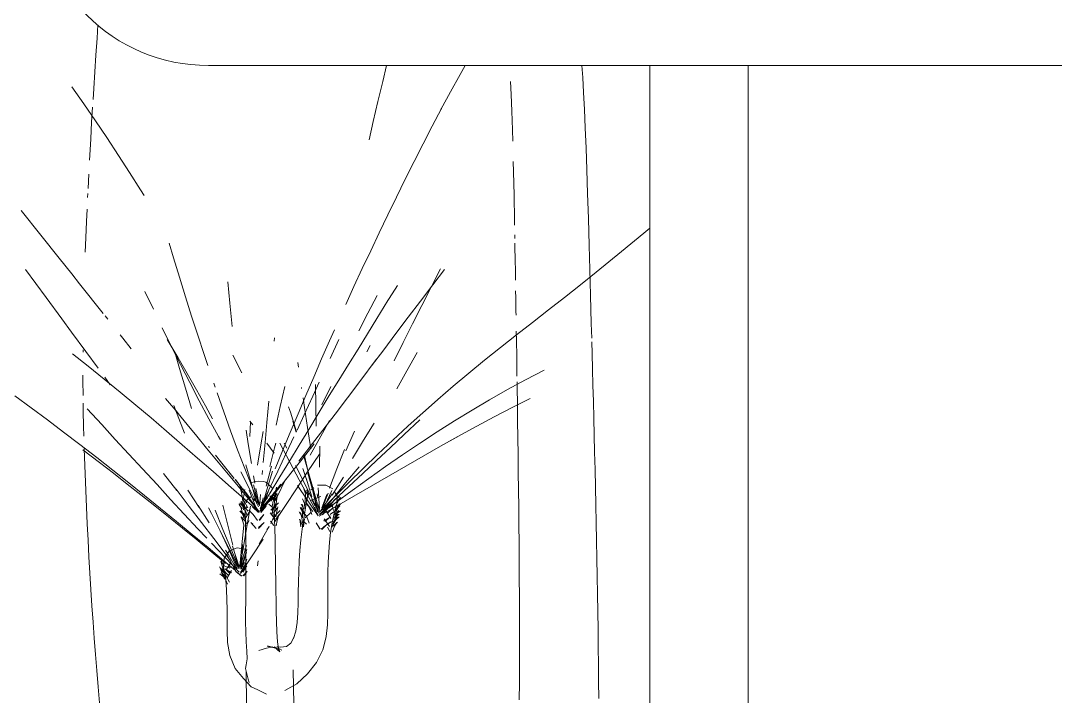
# Model space of a CAD drawing. Header units: inches. Extents: x 22 to 382261, y 22 to 371281.
# Drawn here: x 45388 to 45809.7, y 144378.9 to 144654.4 of the extents above; entities that cross this region are included whole.
import ezdxf

# ---------------------------------------------------------------- set-up
doc = ezdxf.new("R2010")
doc.units = ezdxf.units.IN
doc.header["$MEASUREMENT"] = 0
doc.layers.add('G-IMPT', color=8, linetype='Continuous', lineweight=9)
doc.layers.add('I-FURN', color=30, linetype='Continuous', lineweight=9)

# ---------------------------------------------------------------- blocks, each defined once
blk = doc.blocks.new('Bar_Stool_-_Stivi_6177_0001 - Bar_Stool_-_Stivi_6177_0001-V45-Section A-A')
at = {"layer": 'I-FURN'}
for p, q in [((19006.2, 5180), (19406.2, 5180)), ((19186.2, 5180), (19186.2, 4659.86)), ((19226.2, 4658.75), (19226.2, 5180))]:
    blk.add_line(p, q, dxfattribs=at)
blk.add_arc((19006.2, 5250), 70, 180, 270, dxfattribs=at)
blk = doc.blocks.new('PLANTA_91 - PLANTA_ICV_DWG-884031-Section A-A')
at = {"layer": 'G-IMPT'}
for p, q in [((18960.83, 5191.11), (18961.21, 5196.61)), ((18960.83, 5191.11), (18960.37, 5184.28)), ((18960.37, 5184.28), (18959.92, 5177.44)), ((19078.87, 5180), (19077.25, 5173.47)), ((19110.84, 5180), (19108.8, 5176.4)), ((19158.78, 5175.12), (19158.46, 5180)), ((18959.48, 5170.61), (18959.92, 5177.44)), ((19104.85, 5169.23), (19108.8, 5176.4)), ((19158.78, 5175.12), (19159.13, 5168.94)), ((18955.49, 5164.34), (18950.61, 5171.32)), ((18959.48, 5170.61), (18959.2, 5166.16)), ((19075.29, 5165.29), (19077.25, 5173.47)), ((19129.39, 5173.44), (19129.63, 5168.2)), ((19100.97, 5162.03), (19104.85, 5169.23)), ((19129.89, 5161.34), (19129.63, 5168.2)), ((19159.47, 5162.07), (19159.13, 5168.94)), ((18955.49, 5164.34), (18960.16, 5157.49)), ((18959.01, 5163.04), (18958.64, 5156.97)), ((19073.4, 5157.11), (19075.29, 5165.29)), ((19101.21, 5162.49), (19097.42, 5155.3)), ((19100.97, 5162.03), (19101.21, 5162.49)), ((19159.81, 5154.53), (19159.47, 5162.07)), ((18964.79, 5150.59), (18960.16, 5157.49)), ((19130.14, 5153.8), (19129.89, 5161.34)), ((18958.64, 5156.97), (18958.25, 5150.17)), ((19071.73, 5149.67), (19073.4, 5157.11)), ((19093.7, 5148.08), (19097.42, 5155.3)), ((19130.14, 5153.8), (19130.27, 5149.18)), ((19159.81, 5154.53), (19160.14, 5146.31)), ((18957.87, 5143.38), (18958.25, 5150.17)), ((18969.53, 5143.37), (18964.79, 5150.59)), ((19093.7, 5148.08), (19090.03, 5140.84)), ((19160.14, 5146.31), (19160.47, 5137.41)), ((18957.76, 5141.4), (18957.87, 5143.38)), ((18974.05, 5136.35), (18969.53, 5143.37)), ((19086.41, 5133.59), (19090.03, 5140.84)), ((19130.49, 5140.9), (19130.6, 5136.69)), ((18978.52, 5129.29), (18974.05, 5136.35)), ((19130.6, 5136.69), (19130.81, 5127.11)), ((19160.79, 5127.83), (19160.47, 5137.41)), ((18957.46, 5135.74), (18957.16, 5129.85)), ((19086.41, 5133.59), (19082.84, 5126.33)), ((18957.06, 5127.78), (18956.99, 5126.19)), ((18979.99, 5126.94), (18978.52, 5129.29)), ((19161.1, 5117.57), (19160.79, 5127.83)), ((19079.31, 5119.05), (19082.84, 5126.33)), ((19131, 5116.85), (19130.81, 5127.11)), ((18937.93, 5110.83), (18929.85, 5120.89)), ((18956.54, 5116.42), (18956.76, 5121.4)), ((18956.54, 5116.42), (18956.27, 5109.74)), ((19079.31, 5119.05), (19075.82, 5111.77)), ((19131, 5116.85), (19131.03, 5114.88)), ((19161.4, 5106.64), (19161.1, 5117.57)), ((19072.36, 5104.49), (19075.82, 5111.77)), ((19131.09, 5110.96), (19131.12, 5109.51)), ((19183.7, 5111.61), (19174.56, 5104.1)), ((19183.7, 5111.61), (19186.2, 5113.68)), ((18937.93, 5110.83), (18945.43, 5101.43)), ((18956.27, 5109.74), (18956.05, 5103.89)), ((18992, 5101.54), (18990.2, 5107.59)), ((19131.15, 5107.51), (19131.18, 5105.9)), ((19072.36, 5104.49), (19068.93, 5097.2)), ((19131.18, 5105.9), (19131.25, 5100.91)), ((19161.4, 5106.64), (19161.54, 5101.7)), ((19164.31, 5095.78), (19174.56, 5104.1)), ((18950.54, 5095.02), (18945.43, 5101.43)), ((18992, 5101.54), (18994.4, 5093.62)), ((19131.33, 5095.95), (19131.25, 5100.91)), ((19161.67, 5096.81), (19161.54, 5101.7)), ((18940.06, 5085.38), (18931.61, 5096.87)), ((18953.74, 5091.02), (18950.54, 5095.02)), ((19065.54, 5089.88), (19068.93, 5097.2)), ((19097.01, 5089.65), (19100.85, 5097.11)), ((19097.67, 5090.56), (19102.49, 5096.78)), ((19131.39, 5092.44), (19131.33, 5095.95)), ((19164.31, 5095.78), (19157.84, 5090.59)), ((19161.81, 5091.66), (19161.67, 5096.81)), ((18963.34, 5078.89), (18953.74, 5091.02)), ((18996.84, 5085.72), (18994.4, 5093.62)), ((19014.9, 5083.09), (19014.1, 5091.79)), ((19065.54, 5089.88), (19062.19, 5082.53)), ((19078.73, 5083.05), (19083.27, 5090.22)), ((19092.68, 5083.96), (19097.67, 5090.56)), ((19151.34, 5085.43), (19157.84, 5090.59)), ((19161.96, 5086.27), (19161.81, 5091.66)), ((18983.78, 5080.6), (18980.34, 5087.85)), ((18996.84, 5085.72), (18999.32, 5077.84)), ((19071.21, 5078.96), (19075.03, 5086.2)), ((19097.01, 5089.65), (19093.2, 5082.13)), ((19131.5, 5085.31), (19131.45, 5088.09)), ((19162.12, 5080.65), (19161.96, 5086.27)), ((18940.06, 5085.38), (18946.51, 5076.62)), ((19014.9, 5083.09), (19015.71, 5074.92)), ((19074.9, 5076.85), (19079.42, 5084.14)), ((19078.73, 5083.05), (19079.42, 5084.14)), ((19092.68, 5083.96), (19087.68, 5077.34)), ((19093.2, 5082.13), (19089.4, 5074.6)), ((19131.5, 5085.31), (19131.59, 5079.66)), ((19151.34, 5085.43), (19144.83, 5080.3)), ((18964.11, 5077.92), (18965.23, 5076.5)), ((19001.85, 5069.98), (18999.32, 5077.84)), ((19067.53, 5071.76), (19071.21, 5078.96)), ((19082.68, 5070.73), (19087.68, 5077.34)), ((19131.59, 5079.66), (19131.61, 5078.15)), ((19144.83, 5080.3), (19138.29, 5075.21)), ((19162.12, 5080.65), (19162.28, 5074.82)), ((18950.46, 5071.29), (18946.51, 5076.62)), ((18987.41, 5073.08), (18991.1, 5065.58)), ((19015.87, 5073.54), (19015.71, 5074.92)), ((19071.06, 5070.61), (19074.9, 5076.85)), ((19085.61, 5067.08), (19089.4, 5074.6)), ((19131.73, 5070.16), (19138.29, 5075.21)), ((19162.44, 5068.79), (19162.28, 5074.82)), ((18956.33, 5063.33), (18950.46, 5071.29)), ((18970.28, 5070.1), (18971.29, 5068.82)), ((18971.29, 5068.82), (18974.77, 5064.4)), ((19004.43, 5062.14), (19001.85, 5069.98)), ((19033.08, 5067.59), (19033.2, 5068.97)), ((19057.58, 5072.2), (19055.61, 5067.74)), ((19071.06, 5070.61), (19067.2, 5064.35)), ((19077.68, 5064.11), (19082.68, 5070.73)), ((19131.73, 5070.16), (19125.23, 5065.04)), ((19131.78, 5067.75), (19131.72, 5071.67)), ((18993.92, 5060.82), (18989.47, 5068.3)), ((18991.1, 5065.58), (18994.84, 5058.11)), ((19055.61, 5067.74), (19052.36, 5060.31)), ((19055.83, 5060.49), (19059.41, 5068.27)), ((19070.79, 5063.2), (19072.19, 5065.81)), ((19081.87, 5059.59), (19085.61, 5067.08)), ((19125.23, 5065.04), (19118.78, 5059.83)), ((19131.78, 5067.75), (19131.88, 5061.52)), ((19162.61, 5062.58), (19162.48, 5067.25)), ((18957.23, 5057.36), (18950.87, 5062.36)), ((18955.13, 5064.07), (18955.12, 5063.08)), ((18956.33, 5063.33), (18961.27, 5056.58)), ((18994.51, 5056.44), (18992.57, 5063.08)), ((18997.63, 5054.33), (18993.92, 5060.82)), ((19004.43, 5062.14), (19005.95, 5057.62)), ((19016.12, 5061.81), (19019.91, 5054.69)), ((19052.36, 5060.31), (19049.14, 5052.86)), ((19067.2, 5064.35), (19063.32, 5058.05)), ((19077.68, 5064.11), (19072.66, 5057.5)), ((19087.1, 5055.41), (19091.34, 5062.98)), ((19131.88, 5061.52), (19131.97, 5055.13)), ((19162.61, 5062.58), (19162.78, 5056.2)), ((18963.75, 5052.12), (18957.23, 5057.36)), ((18994.51, 5056.44), (18996.88, 5048.41)), ((18994.84, 5058.11), (18998.65, 5050.67)), ((19042.93, 5056.91), (19042.64, 5058.81)), ((19063.32, 5058.05), (19059.42, 5051.72)), ((19074.65, 5060.13), (19067.89, 5051.13)), ((19074.65, 5060.13), (19072.66, 5057.5)), ((19112.38, 5054.55), (19118.78, 5059.83)), ((19162.78, 5056.2), (19162.96, 5049.66)), ((18955.1, 5053.72), (18955.1, 5051.45)), ((18963.75, 5052.12), (18970.22, 5046.82)), ((18966.18, 5049.8), (18963.99, 5052.83)), ((19001.31, 5047.79), (18997.63, 5054.33)), ((19049.14, 5052.86), (19045.95, 5045.38)), ((19087.1, 5055.41), (19083, 5048.12)), ((19112.38, 5054.55), (19106.04, 5049.19)), ((19135.45, 5051.84), (19128.12, 5047.82)), ((19131.97, 5055.13), (19132, 5053.36)), ((19135.45, 5051.84), (19143.1, 5055.76)), ((18955.1, 5051.45), (18955.14, 5045.38)), ((18996.88, 5048.41), (18999.3, 5040.18)), ((19002.51, 5043.26), (18998.65, 5050.67)), ((19001.31, 5047.79), (19004.98, 5041.2)), ((19008.41, 5050.41), (19008.97, 5048.77)), ((19037.35, 5049.02), (19035.54, 5040.97)), ((19044.23, 5048.24), (19044.16, 5048.72)), ((19048.82, 5045.16), (19051.43, 5050.85)), ((19050.04, 5041.37), (19049.9, 5049.87)), ((19052.49, 5041.65), (19056.1, 5049.02)), ((19059.42, 5051.72), (19055.5, 5045.35)), ((19067.89, 5051.13), (19062.88, 5044.48)), ((19106.04, 5049.19), (19099.75, 5043.75)), ((19128.12, 5047.82), (19120.86, 5043.68)), ((19132.04, 5050.98), (19132.07, 5048.59)), ((19132.07, 5048.59), (19132.17, 5041.91)), ((19163.13, 5042.99), (19162.96, 5049.66)), ((18933.96, 5040.44), (18927.36, 5045.3)), ((18976.66, 5041.49), (18970.22, 5046.82)), ((18993.71, 5038.32), (18988.76, 5044.24)), ((19009.74, 5046.52), (19012.48, 5038.76)), ((19042.77, 5037.88), (19045.95, 5045.38)), ((19045.41, 5040.52), (19044.81, 5044.42)), ((19045.27, 5037.5), (19048.82, 5045.16)), ((19050.98, 5037.96), (19055.5, 5045.35)), ((19062.88, 5044.48), (19057.85, 5037.84)), ((19099.75, 5043.75), (19093.52, 5038.24)), ((19120.86, 5043.68), (19113.67, 5039.43)), ((19129.82, 5040.4), (19137.43, 5044.23)), ((18933.96, 5040.44), (18940.59, 5035.5)), ((18955.18, 5042.32), (18955.22, 5039.06)), ((18962.74, 5033.54), (18956.8, 5039.95)), ((18982.86, 5036.29), (18976.66, 5041.49)), ((18993.46, 5037.86), (18992.17, 5041.29)), ((18993.71, 5038.32), (18992.67, 5039.59)), ((18997.56, 5033.59), (18992.67, 5039.59)), ((19002.51, 5043.26), (19006.44, 5035.88)), ((19007.88, 5035.9), (19004.98, 5041.2)), ((19030, 5034.38), (19030.82, 5043.15)), ((19033.86, 5033.3), (19035.54, 5040.97)), ((19038.92, 5040.82), (19039.65, 5038.61)), ((19045.41, 5040.52), (19046.68, 5032.3)), ((19050.04, 5041.37), (19050.16, 5032.96)), ((19106.53, 5035.08), (19113.67, 5039.43)), ((19122.69, 5036.66), (19130.31, 5040.65)), ((19129.82, 5040.4), (19130.31, 5040.65)), ((19132.17, 5041.91), (19132.26, 5035.11)), ((19163.13, 5042.99), (19163.31, 5036.19)), ((18940.59, 5035.5), (18947.21, 5030.52)), ((18955.34, 5032.96), (18955.22, 5039.06)), ((18982.86, 5036.29), (18989.2, 5030.83)), ((18996.47, 5029.99), (18993.46, 5037.86)), ((19006.44, 5035.88), (19010.36, 5028.67)), ((19015.28, 5031.02), (19012.48, 5038.76)), ((19042.77, 5037.88), (19039.61, 5030.37)), ((19039.65, 5038.61), (19042.14, 5030.57)), ((19041.96, 5030.42), (19040.61, 5034.97)), ((19045.27, 5037.5), (19042.39, 5031.33)), ((19050.98, 5037.96), (19047.1, 5031.55)), ((19055.59, 5035.27), (19052, 5028.85)), ((19057.85, 5037.84), (19052.8, 5031.22)), ((19085.95, 5029.54), (19092.35, 5035.54)), ((19093.75, 5038.45), (19087.56, 5032.85)), ((19093.75, 5038.45), (19093.52, 5038.24)), ((19106.53, 5035.08), (19099.45, 5030.62)), ((19122.69, 5036.66), (19115.57, 5032.85)), ((19132.26, 5035.11), (19132.36, 5028.2)), ((19163.31, 5036.19), (19163.48, 5029.28)), ((18955.34, 5032.96), (18955.45, 5028.88)), ((18968.25, 5027.53), (18962.74, 5033.54)), ((18989.2, 5030.83), (18995.53, 5025.35)), ((18997.56, 5033.59), (19001.48, 5028.8)), ((19015.28, 5031.02), (19018.13, 5023.31)), ((19021.56, 5031.27), (19022.43, 5025.69)), ((19023.13, 5028.72), (19023.44, 5034.55)), ((19023.16, 5034.91), (19024.33, 5033.41)), ((19030, 5034.38), (19029.31, 5026.22)), ((19043.19, 5025.11), (19047.1, 5031.55)), ((19046.68, 5032.3), (19047.93, 5023.61)), ((19052.8, 5031.22), (19047.72, 5024.61)), ((19062.27, 5022.82), (19065.82, 5030.84)), ((19069.49, 5027.16), (19073.81, 5034.19)), ((19087.56, 5032.85), (19081.42, 5027.18)), ((19107.93, 5028.67), (19115.57, 5032.85)), ((18947.21, 5030.52), (18953.81, 5025.48)), ((18973.78, 5021.53), (18968.25, 5027.53)), ((19001.48, 5028.8), (19005.45, 5023.95)), ((19010.36, 5028.67), (19011.11, 5027.28)), ((19027.58, 5025.27), (19028.53, 5030.72)), ((19039.61, 5030.37), (19036.46, 5022.83)), ((19041.09, 5028.54), (19038.12, 5022.22)), ((19052, 5028.85), (19047.64, 5021.13)), ((19064.94, 5019.73), (19069.49, 5027.16)), ((19081.42, 5027.18), (19075.33, 5021.43)), ((19085.95, 5029.54), (19080.38, 5024.26)), ((19099.45, 5030.62), (19092.22, 5025.9)), ((19108.46, 5028.97), (19100.85, 5024.69)), ((19100.85, 5024.69), (19107.93, 5028.67)), ((19108.46, 5028.97), (19107.93, 5028.67)), ((19132.36, 5028.2), (19132.45, 5021.2)), ((19163.48, 5029.28), (19163.65, 5022.27)), ((18953.81, 5025.48), (18960.7, 5020.13)), ((18961.89, 5018.06), (18955.06, 5023.19)), ((18955.61, 5023.61), (18955.72, 5020.2)), ((18995.53, 5025.35), (19001.84, 5019.86)), ((19005.45, 5023.95), (19009.49, 5019.04)), ((19006.26, 5024.61), (19006.64, 5024.14)), ((19018.13, 5023.31), (19021.03, 5015.64)), ((19022.43, 5025.69), (19023.78, 5017.63)), ((19026.21, 5016.95), (19027.58, 5025.27)), ((19029.31, 5026.22), (19028.6, 5018.06)), ((19029.99, 5025.99), (19033.05, 5021.87)), ((19033.22, 5024.03), (19031.31, 5016.42)), ((19033.22, 5024.03), (19033.72, 5025.99)), ((19033.42, 5015.51), (19036.46, 5022.83)), ((19035.27, 5025.98), (19039.41, 5018.28)), ((19037.14, 5025.99), (19038.18, 5023.93)), ((19043.19, 5025.11), (19039.26, 5018.65)), ((19047.72, 5024.61), (19043.06, 5018.58)), ((19044.39, 5019.47), (19049.34, 5025.74)), ((19051.53, 5016.2), (19051.64, 5024.8)), ((19058.53, 5015.53), (19061.68, 5023.38)), ((19080.38, 5024.26), (19074.77, 5018.96)), ((19092.22, 5025.9), (19085.3, 5021.21)), ((19100.85, 5024.69), (19093.79, 5020.67)), ((18955.72, 5020.2), (18955.97, 5013.4)), ((18960.7, 5020.13), (18967.22, 5014.99)), ((18979.32, 5015.55), (18973.78, 5021.53)), ((19008.15, 5014.35), (19001.84, 5019.86)), ((19009.1, 5021.06), (19011.69, 5017.83)), ((19009.49, 5019.04), (19013.6, 5014.09)), ((19034.51, 5014.6), (19038.12, 5022.22)), ((19039.26, 5018.65), (19035.3, 5012.18)), ((19043.24, 5011.07), (19039.41, 5018.28)), ((19040.38, 5014.39), (19044.39, 5019.47)), ((19044.98, 5021.11), (19046.93, 5014.43)), ((19047.07, 5013.64), (19045.3, 5021.46)), ((19046.62, 5014.25), (19051.48, 5021.45)), ((19074.77, 5018.96), (19069.13, 5013.64)), ((19075.33, 5021.43), (19069.29, 5015.62)), ((19085.3, 5021.21), (19078.43, 5016.44)), ((19093.79, 5020.67), (19086.73, 5016.62)), ((19132.53, 5014.13), (19132.45, 5021.2)), ((19163.82, 5015.18), (19163.65, 5022.27)), ((18961.89, 5018.06), (18967.5, 5013.7)), ((18967.22, 5014.99), (18973.73, 5009.81)), ((18985.31, 5009.07), (18979.32, 5015.55)), ((19008.15, 5014.35), (19014.45, 5008.84)), ((19011.69, 5017.83), (19016.75, 5011.54)), ((19017.75, 5009.08), (19013.6, 5014.09)), ((19023.26, 5006.82), (19019.43, 5014.28)), ((19024, 5008), (19021.03, 5015.64)), ((19023.92, 5008.85), (19021.47, 5017.12)), ((19028.32, 5014.86), (19028.17, 5013.16)), ((19029.78, 5008.46), (19032, 5016.66)), ((19030.05, 5006.94), (19032.33, 5014.55)), ((19034.51, 5014.6), (19030.89, 5006.98)), ((19036.28, 5009.25), (19040.38, 5014.39)), ((19041.75, 5016.82), (19043.97, 5012.35)), ((19042.12, 5007.39), (19046.62, 5014.25)), ((19046.39, 5010.69), (19044.76, 5015.67)), ((19046.93, 5014.43), (19049.22, 5006.33)), ((19058.53, 5015.53), (19055.55, 5007.66)), ((19062.15, 5009.78), (19067.72, 5016.34)), ((19063.32, 5009.73), (19069.29, 5015.62)), ((19078.43, 5016.44), (19071.61, 5011.6)), ((19086.73, 5016.62), (19079.67, 5012.54)), ((19132.61, 5006.98), (19132.53, 5014.13)), ((19163.82, 5015.18), (19163.98, 5008.01)), ((18955.97, 5013.4), (18956.24, 5006.62)), ((18973.11, 5009.3), (18967.5, 5013.7)), ((18973.73, 5009.81), (18980.23, 5004.59)), ((18993.39, 5006.72), (18987.87, 5013.58)), ((19017.07, 5011.15), (19019.81, 5007.76)), ((19017.22, 5011.15), (19019.81, 5007.67)), ((19025.38, 5010.29), (19023.98, 5009.99)), ((19024.67, 5012.64), (19025.21, 5009.6)), ((19025.38, 5010.29), (19026.51, 5010.51)), ((19028.67, 5010.32), (19026.51, 5010.51)), ((19028.67, 5010.32), (19029.68, 5010.03)), ((19029.68, 5010.03), (19032.01, 5007.87)), ((19031.33, 5005.68), (19035.3, 5012.18)), ((19037.78, 5011.42), (19034.08, 5003.87)), ((19043.24, 5011.07), (19047.1, 5003.86)), ((19043.97, 5012.35), (19047.66, 5004.84)), ((19046.39, 5010.69), (19046.09, 5011.7)), ((19048.36, 5004.14), (19046.09, 5011.7)), ((19046.74, 5013.67), (19048.89, 5006.04)), ((19047.07, 5013.64), (19048.88, 5005.82)), ((19056.72, 5004.83), (19061.34, 5012.05)), ((19062.15, 5009.78), (19057.17, 5003.62)), ((19063.32, 5009.73), (19057.39, 5003.78)), ((19069.13, 5013.64), (19063.45, 5008.29)), ((19071.61, 5011.6), (19064.84, 5006.69)), ((19079.67, 5012.54), (19072.61, 5008.45)), ((18956.24, 5006.62), (18956.53, 4999.85)), ((18973.11, 5009.3), (18978.72, 5004.87)), ((18985.31, 5009.07), (18990.84, 5003.05)), ((18993.39, 5006.72), (18993.05, 5007.17)), ((18998.41, 5000.19), (18993.05, 5007.17)), ((19002.52, 4999.76), (18997.87, 5006.8)), ((19014.45, 5008.84), (19020.75, 5003.33)), ((19021.95, 5004.03), (19017.75, 5009.08)), ((19019.98, 5007.44), (19021.58, 5005.29)), ((19020.07, 5007.44), (19021.82, 5005.27)), ((19021.05, 5007.11), (19020.51, 5003.81)), ((19025.54, 4999.83), (19022.78, 5006.85)), ((19026.65, 4999.99), (19023.26, 5006.82)), ((19023.92, 5008.85), (19025.95, 5001.29)), ((19024, 5008), (19027.02, 5000.38)), ((19024.62, 5008.97), (19026.68, 5000.89)), ((19025.62, 5007.44), (19026.72, 5001.59)), ((19030.89, 5006.98), (19027.28, 4999.31)), ((19027.34, 4999.18), (19031.33, 5005.68)), ((19028.05, 4998.92), (19030.92, 5006.92)), ((19030.05, 5006.94), (19028.09, 5000.22)), ((19032.3, 5007.18), (19032.01, 5007.87)), ((19036.28, 5009.25), (19032.13, 5004.05)), ((19035.78, 5009.26), (19032.33, 5004.87)), ((19035.36, 5008.39), (19032.6, 5004.57)), ((19032.7, 5005.65), (19033.15, 5003.89)), ((19042.12, 5007.39), (19037.61, 5000.53)), ((19046.51, 5002.83), (19042.47, 5008.65)), ((19046.48, 5003.77), (19047.31, 5005.58)), ((19049.22, 5007.79), (19047.91, 5006.9)), ((19048.88, 5005.82), (19050.73, 4997.99)), ((19048.89, 5006.04), (19051, 4998.38)), ((19049.22, 5006.33), (19051.45, 4998.21)), ((19054.02, 5008.9), (19050.69, 5008.79)), ((19051.48, 4999.23), (19051, 5007.72)), ((19055.08, 5005.63), (19052.7, 4999.78)), ((19052.88, 4998.82), (19056.57, 5006.64)), ((19054.02, 5008.9), (19056.98, 5007.33)), ((19057.27, 5002.45), (19063.45, 5008.29)), ((19058.65, 5004.39), (19057.79, 5005.9)), ((19064.84, 5006.69), (19058.12, 5001.71)), ((19072.61, 5008.45), (19065.53, 5004.35)), ((19132.61, 5006.98), (19132.69, 4999.78)), ((19163.98, 5008.01), (19164.14, 5000.8)), ((18978.72, 5004.87), (18984.34, 5000.39)), ((18980.23, 5004.59), (18986.72, 4999.33)), ((18990.84, 5003.05), (18996.38, 4997.06)), ((19020.51, 5003.81), (19020.57, 5003.38)), ((19021.04, 4999.29), (19020.57, 5003.38)), ((19020.75, 5003.33), (19027.06, 4997.82)), ((19021.58, 5005.29), (19026.48, 4998.56)), ((19021.82, 5005.27), (19023.08, 5003.73)), ((19026.66, 4998.38), (19021.95, 5004.03)), ((19027.09, 5000.88), (19027.36, 5002.19)), ((19032.33, 5004.87), (19027.13, 4998.32)), ((19027.45, 5005.09), (19027.15, 5001.74)), ((19027.52, 4998.17), (19032.13, 5004.05)), ((19028.57, 5003.73), (19027.7, 5000.29)), ((19032.6, 5004.57), (19027.74, 4997.95)), ((19033.15, 5003.46), (19033.06, 4999.36)), ((19033.15, 5003.89), (19033.15, 5003.46)), ((19034.08, 5003.87), (19033.36, 5002.41)), ((19046.39, 5003.51), (19045.76, 4999.65)), ((19046.48, 5003.77), (19046.39, 5003.51)), ((19046.51, 5002.83), (19050.94, 4996.36)), ((19047.1, 5003.86), (19050.99, 4996.65)), ((19047.66, 5004.84), (19051.32, 4997.31)), ((19050.57, 5005.34), (19050.81, 5003.73)), ((19058.12, 5001.71), (19051.45, 4996.68)), ((19057.39, 5003.78), (19051.53, 4997.77)), ((19057.75, 5002.91), (19051.73, 4997.09)), ((19056.61, 5005.36), (19051.87, 4998.26)), ((19057.17, 5003.62), (19052.23, 4997.41)), ((19054.56, 5005.07), (19052.49, 4999.66)), ((19052.68, 4996.73), (19057.32, 5002.52)), ((19057.27, 5002.45), (19057.75, 5002.91)), ((19058.43, 5000.25), (19065.53, 5004.35)), ((19058.65, 5004.39), (19058.55, 5000.95)), ((18956.85, 4993.1), (18956.53, 4999.85)), ((18984.34, 5000.39), (18989.97, 4995.89)), ((18986.72, 4999.33), (18993.19, 4994.05)), ((18996.38, 4997.06), (19001.94, 4991.09)), ((18998.41, 5000.19), (19003.43, 4993.64)), ((19002.52, 4999.76), (19002.02, 5000.55)), ((19006.48, 4993.45), (19002.02, 5000.55)), ((19007.42, 4997.27), (19006.26, 4999.55)), ((19007.42, 4997.27), (19011.12, 4989.94)), ((19008.96, 4998.64), (19012.15, 4990.77)), ((19014.19, 4992.5), (19012.1, 5000.62)), ((19021.28, 4995.16), (19021.04, 4999.29)), ((19023.35, 5000.32), (19021.86, 4991.99)), ((19033.06, 4999.36), (19033.15, 4995.22)), ((19033.07, 4993.67), (19037.61, 5000.53)), ((19045.06, 4995.29), (19045.76, 4999.65)), ((19049.61, 4999.86), (19050.28, 4997.57)), ((19051.22, 5000.93), (19051.51, 4998.92)), ((19051.32, 4996.15), (19058.43, 5000.25)), ((19057.47, 4997.41), (19056.6, 4993.52)), ((19058.55, 5000.95), (19057.47, 4997.41)), ((19132.69, 4999.78), (19132.76, 4992.55)), ((19164.14, 5000.8), (19164.3, 4993.54)), ((18957.19, 4986.37), (18956.85, 4993.1)), ((18989.97, 4995.89), (18995.62, 4991.34)), ((18999.65, 4988.73), (18993.19, 4994.05)), ((19003.43, 4993.64), (19008.46, 4987.06)), ((19021.39, 4991), (19021.28, 4995.16)), ((19033.29, 4991.05), (19033.15, 4995.22)), ((19044.4, 4990.94), (19045.06, 4995.29)), ((19056.6, 4993.52), (19056.02, 4989.55)), ((19164.44, 4986.26), (19164.3, 4993.54)), ((18995.62, 4991.34), (19001.29, 4986.76)), ((19006.1, 4983.39), (18999.65, 4988.73)), ((19001.94, 4991.09), (19005.58, 4987.23)), ((19014.66, 4982.27), (19011.05, 4990.21)), ((19011.12, 4989.94), (19014.96, 4982.23)), ((19012.15, 4990.77), (19015.35, 4982.98)), ((19014.19, 4992.5), (19016.21, 4984.32)), ((19020.63, 4992.68), (19019.88, 4984.39)), ((19021.86, 4991.99), (19020.47, 4983.67)), ((19021.39, 4991), (19021.46, 4986.83)), ((19026.86, 4984.88), (19030.95, 4991.96)), ((19030.1, 4990.57), (19030.95, 4991.96)), ((19033.4, 4986.86), (19033.29, 4991.05)), ((19044.4, 4990.94), (19043.89, 4986.59)), ((19055.59, 4985.54), (19056.02, 4989.55)), ((19132.76, 4992.55), (19132.82, 4985.3)), ((18957.19, 4986.37), (18957.55, 4979.66)), ((19007.67, 4981.52), (19001.29, 4986.76)), ((19013.16, 4979.22), (19007.54, 4985.14)), ((19013.47, 4980.45), (19008.46, 4987.06)), ((19019.88, 4984.39), (19019.06, 4975.85)), ((19019.75, 4975.98), (19020.12, 4984.61)), ((19021.46, 4986.83), (19021.51, 4982.63)), ((19023.79, 4979.63), (19028.52, 4986.8)), ((19033.4, 4986.86), (19033.49, 4982.66)), ((19043.5, 4982.24), (19043.89, 4986.59)), ((19055.27, 4981.49), (19055.59, 4985.54)), ((19132.88, 4978.04), (19132.82, 4985.3)), ((19164.59, 4978.96), (19164.44, 4986.26)), ((19006.1, 4983.39), (19012.54, 4978.01)), ((19007.67, 4981.52), (19013.2, 4976.92)), ((19012.63, 4979.01), (19014.66, 4981.93)), ((19013.25, 4982.31), (19014.23, 4980.68)), ((19013.47, 4980.45), (19015.29, 4978.01)), ((19017.73, 4973.18), (19013.93, 4980.26)), ((19014.23, 4980.68), (19018, 4974.23)), ((19014.66, 4982.27), (19017.9, 4974.66)), ((19014.82, 4982.12), (19014.66, 4981.93)), ((19014.96, 4982.23), (19014.78, 4982.61)), ((19014.78, 4982.61), (19018.5, 4974.91)), ((19017.9, 4983.33), (19014.82, 4982.12)), ((19015.35, 4982.98), (19018.59, 4975.2)), ((19016.11, 4983.93), (19018.61, 4975.94)), ((19016.9, 4981.48), (19018.19, 4976.14)), ((19021.36, 4982.8), (19017.9, 4983.33)), ((19021.35, 4982.84), (19018.98, 4974.85)), ((19020.47, 4983.67), (19019.05, 4975.36)), ((19021.83, 4982.58), (19019.5, 4974.58)), ((19021.8, 4981.34), (19019.65, 4974.7)), ((19021.77, 4984.28), (19021.35, 4982.84)), ((19021.51, 4982.63), (19021.53, 4978.43)), ((19033.49, 4982.66), (19033.57, 4978.45)), ((19043.5, 4982.24), (19043.23, 4977.92)), ((19055.27, 4981.49), (19055.06, 4977.41)), ((18957.55, 4979.66), (18957.93, 4972.97)), ((19012.63, 4979.01), (19012.42, 4975.47)), ((19017.25, 4974.06), (19012.54, 4978.01)), ((19013.16, 4979.22), (19018.81, 4973.32)), ((19021.56, 4976.89), (19019.29, 4973.26)), ((19023.79, 4979.63), (19019.34, 4972.78)), ((19020.89, 4977.33), (19020.04, 4975.64)), ((19020.28, 4973.81), (19021.82, 4978.66)), ((19021.82, 4976), (19020.29, 4973.3)), ((19021.53, 4978.43), (19021.54, 4974.23)), ((19033.63, 4974.23), (19033.57, 4978.45)), ((19043.23, 4977.92), (19043.04, 4973.61)), ((19055.06, 4977.41), (19054.94, 4973.29)), ((19132.88, 4978.04), (19132.92, 4970.78)), ((19164.72, 4971.67), (19164.59, 4978.96)), ((18958.34, 4966.3), (18957.93, 4972.97)), ((19012.42, 4975.47), (19012.71, 4974.19)), ((19012.71, 4974.19), (19013.36, 4970.19)), ((19021.52, 4970.02), (19021.54, 4974.23)), ((19033.68, 4970.02), (19033.63, 4974.23)), ((19042.92, 4969.33), (19043.04, 4973.61)), ((19054.88, 4969.15), (19054.94, 4973.29)), ((19013.62, 4966.19), (19013.36, 4970.19)), ((19021.49, 4965.81), (19021.52, 4970.02)), ((19033.68, 4970.02), (19033.73, 4965.81)), ((19042.92, 4969.33), (19042.83, 4965.08)), ((19054.88, 4969.15), (19054.87, 4964.98)), ((19132.92, 4970.78), (19132.96, 4963.54)), ((19164.72, 4971.67), (19164.84, 4964.39)), ((18958.77, 4959.64), (18958.34, 4966.3)), ((19013.76, 4962.14), (19013.62, 4966.19)), ((19021.49, 4965.81), (19021.45, 4961.59)), ((19033.73, 4965.81), (19033.78, 4961.6)), ((19042.76, 4960.88), (19042.83, 4965.08)), ((19054.87, 4964.98), (19054.89, 4960.76)), ((19132.99, 4956.34), (19132.96, 4963.54)), ((19164.95, 4957.14), (19164.84, 4964.39)), ((18958.77, 4959.64), (18959.23, 4953)), ((19013.76, 4962.14), (19013.82, 4958.04)), ((19021.45, 4961.59), (19021.41, 4957.38)), ((19033.84, 4957.39), (19033.78, 4961.6)), ((19042.65, 4956.78), (19042.76, 4960.88)), ((19054.88, 4956.43), (19054.89, 4960.76)), ((19013.82, 4953.86), (19013.82, 4958.04)), ((19021.41, 4957.38), (19021.39, 4953.16)), ((19033.94, 4953.19), (19033.84, 4957.39)), ((19042.65, 4956.78), (19042.4, 4952.88)), ((19054.72, 4951.92), (19054.88, 4956.43)), ((19132.99, 4956.34), (19133, 4949.19)), ((19165.05, 4949.93), (19164.95, 4957.14)), ((18959.23, 4953), (18959.7, 4946.39)), ((19013.82, 4953.86), (19013.82, 4949.48)), ((19021.43, 4948.96), (19021.39, 4953.16)), ((19033.94, 4953.19), (19034.12, 4949.03)), ((19041.89, 4949.31), (19042.4, 4952.88)), ((19054.72, 4951.92), (19054.2, 4947.13)), ((19014.03, 4944.66), (19013.82, 4949.48)), ((19021.43, 4948.96), (19021.56, 4944.88)), ((19034.44, 4945), (19034.12, 4949.03)), ((19041.1, 4946.65), (19039.83, 4944.42)), ((19041.89, 4949.31), (19040.97, 4946.24)), ((19041.1, 4946.65), (19040.97, 4946.24)), ((19054.2, 4947.13), (19052.95, 4942.11)), ((19133, 4949.19), (19133.01, 4942.1)), ((19165.05, 4949.93), (19165.14, 4942.79)), ((18960.2, 4939.78), (18959.7, 4946.39)), ((19014.93, 4939.35), (19014.03, 4944.66)), ((19021.82, 4941.1), (19021.56, 4944.88)), ((19029.85, 4942.39), (19026.75, 4941.4)), ((19029.85, 4942.39), (19032.48, 4942.89)), ((19030.72, 4943.14), (19030.15, 4943.12)), ((19034.1, 4942.24), (19030.15, 4943.12)), ((19035.23, 4942.07), (19030.72, 4943.14)), ((19035.31, 4940.92), (19033.03, 4942.85)), ((19033.03, 4942.85), (19034.1, 4942.24)), ((19034.12, 4942.9), (19035.59, 4942.78)), ((19034.44, 4945), (19034.94, 4941.3)), ((19035.31, 4940.92), (19034.52, 4943.21)), ((19034.52, 4943.21), (19034.94, 4941.3)), ((19038.04, 4943), (19035.59, 4942.78)), ((19039.83, 4944.42), (19038.04, 4943)), ((19165.14, 4942.79), (19165.21, 4935.71)), ((18960.73, 4933.2), (18960.2, 4939.78)), ((19017.11, 4934.1), (19014.93, 4939.35)), ((19022, 4937.94), (19021.82, 4941.1)), ((19036.18, 4941.55), (19035.23, 4942.07)), ((19052.82, 4941.7), (19050.31, 4936.51)), ((19052.82, 4941.7), (19052.95, 4942.11)), ((19133.01, 4942.1), (19133, 4935.08)), ((19017.11, 4934.1), (19020.48, 4929.97)), ((19021.6, 4935.6), (19021.31, 4934.06)), ((19021.31, 4934.06), (19022.38, 4929.67)), ((19021.6, 4935.6), (19022, 4937.94)), ((19046.6, 4931.87), (19050.31, 4936.51)), ((19132.98, 4928.17), (19133, 4935.08)), ((19165.27, 4928.72), (19165.21, 4935.71)), ((18960.73, 4933.2), (18961.27, 4926.64)), ((19023.69, 4926.61), (19020.48, 4929.97)), ((19021.66, 4933), (19021.74, 4918.99)), ((19022.83, 4928.32), (19022.38, 4929.67)), ((19040.77, 4933.51), (19041.09, 4919.48)), ((19046.6, 4931.87), (19042.2, 4927.83)), ((18961.27, 4926.64), (18961.84, 4920.1)), ((19023.69, 4926.61), (19026.32, 4925.31)), ((19042.2, 4927.83), (19037.44, 4925.05)), ((19132.95, 4921.35), (19132.98, 4928.17)), ((19165.32, 4921.82), (19165.27, 4928.72)), ((19029.95, 4923.62), (19026.32, 4925.31))]:
    blk.add_line(p, q, dxfattribs=at)
at = {"layer": 'I-FURN'}
for p, q in [((19018.88, 5008.96), (19019.8, 5006.91)), ((19019.05, 5008.23), (19019.56, 5006.39)), ((19019.8, 5006.91), (19019.06, 5008.62)), ((19019.49, 5007.58), (19020.32, 5005.68)), ((19020, 5004.41), (19019.56, 5006.39)), ((19020.32, 5005.68), (19019.61, 5007.23)), ((19032.51, 5003.05), (19034.22, 5005.45)), ((19032.69, 5004.63), (19033.71, 5006.63)), ((19032.69, 5004.63), (19033.64, 5006.29)), ((19033.6, 5004.9), (19033.84, 5006.97)), ((19033.71, 5006.63), (19034.03, 5008.03)), ((19033.84, 5006.97), (19034.03, 5008.03)), ((19045.74, 5005.28), (19045.1, 5007.37)), ((19046.55, 5004.8), (19046.31, 5006.97)), ((19047.1, 5004.74), (19046.31, 5006.97)), ((19021.09, 4999.94), (19019.09, 5001.7)), ((19020.15, 5000.67), (19019.64, 5002.36)), ((19020.86, 5000.43), (19019.8, 5001.69)), ((19020.86, 5000.43), (19019.81, 5002.05)), ((19020, 5004.41), (19020.32, 5002.26)), ((19020.97, 5002.09), (19020.5, 5002.63)), ((19022.27, 4999.59), (19020.97, 5002.09)), ((19021.02, 5003.27), (19021.77, 5001.59)), ((19023.57, 5004.11), (19021.34, 5002.27)), ((19027.1, 5001.44), (19024.38, 5003.25)), ((19024.38, 5003.25), (19027.01, 5001.05)), ((19030.31, 5003.66), (19027.74, 5001.49)), ((19030.31, 5003.66), (19028.04, 5001.12)), ((19032.66, 5003.92), (19030.95, 5002.14)), ((19030.95, 5002.14), (19032.45, 5003.7)), ((19032.62, 5003.04), (19031.23, 5004.53)), ((19032.66, 5003.92), (19031.77, 5002.27)), ((19032.6, 5002.31), (19032.18, 5000.18)), ((19032.19, 5003.73), (19032.57, 5003.17)), ((19032.51, 5003.05), (19033.54, 5004.84)), ((19032.6, 5002.31), (19033.54, 5004.84)), ((19032.8, 4999.54), (19034.79, 5001.67)), ((19033.48, 5002.95), (19033.6, 5004.9)), ((19033.79, 5001.31), (19033.63, 4999.37)), ((19033.77, 5003.04), (19034.22, 5004.65)), ((19033.77, 5003.04), (19034.25, 5004.32)), ((19033.79, 5001.31), (19034.09, 5003.37)), ((19034.09, 5003.37), (19034.35, 5004.95)), ((19045.45, 5001.32), (19044.64, 5003.25)), ((19045.45, 5001.32), (19045.52, 4999.2)), ((19045.53, 5000.75), (19045.67, 5002.91)), ((19045.67, 5002.91), (19045.74, 5005.28)), ((19048.8, 4998.09), (19046.12, 5001.37)), ((19047.62, 4999.36), (19046.25, 5001.71)), ((19046.55, 5004.8), (19046.5, 5002.69)), ((19052.1, 5004.27), (19047.87, 5002.54)), ((19049.64, 5000.42), (19048.34, 5002.96)), ((19048.34, 5002.96), (19050.07, 5000.4)), ((19055.93, 5000.71), (19057.39, 5002.57)), ((19057.39, 5002.57), (19059.61, 5004.16)), ((19058.44, 5001.92), (19060.18, 5003.75)), ((19058.44, 5001.92), (19059.85, 5003.6)), ((19058.73, 5001.53), (19059.85, 5003.6)), ((19058.85, 4999.98), (19059.7, 5001.26)), ((19058.9, 5000.01), (19059.7, 5001.26)), ((19019.88, 4999.29), (19018.7, 5000.92)), ((19019.88, 4999.29), (19018.81, 5001.19)), ((19019.55, 4999.44), (19018.81, 5001.19)), ((19019.02, 4998.27), (19021.18, 4996.05)), ((19021.32, 4996.58), (19019.14, 4998.41)), ((19019.36, 5001.17), (19021.28, 4999.07)), ((19020.15, 4997.42), (19019.55, 4999.44)), ((19021.04, 4995.22), (19019.74, 4997.68)), ((19019.74, 4997.68), (19021.18, 4996.05)), ((19020.5, 4998.75), (19020.15, 5000.67)), ((19020.6, 4995.47), (19020.15, 4997.42)), ((19021.38, 4998.4), (19020.16, 5000.73)), ((19020.16, 5000.73), (19021.28, 4999.07)), ((19022.3, 4998.18), (19021.09, 4999.94)), ((19021.38, 4998.4), (19022.01, 4996.34)), ((19021.44, 4995.69), (19022.9, 4997.85)), ((19021.46, 4999), (19021.82, 5000.29)), ((19024.46, 4996.82), (19022.68, 4998.61)), ((19024.25, 4999.97), (19026.79, 4998.03)), ((19024.25, 4999.97), (19026.63, 4997.63)), ((19029.75, 5000.24), (19027.41, 4998.06)), ((19029.75, 5000.24), (19027.6, 4997.68)), ((19030.9, 5001.12), (19032.71, 4999.52)), ((19032.68, 4995.98), (19031.44, 4997.51)), ((19033.34, 5000.39), (19031.61, 4998.68)), ((19031.75, 4998.74), (19033.89, 5000.21)), ((19032.8, 4999.54), (19031.96, 4996.69)), ((19032.73, 4996.1), (19032.19, 4999.37)), ((19033.34, 5000.39), (19032.23, 4998.53)), ((19032.46, 4998.8), (19033.69, 5001.2)), ((19032.46, 4998.8), (19032.8, 4999.54)), ((19032.8, 4999.54), (19033.69, 5001.2)), ((19034.13, 4999.46), (19032.84, 4997.54)), ((19032.84, 4997.54), (19034.02, 4999.13)), ((19032.87, 4995.89), (19034.61, 4997.75)), ((19033.64, 4996.71), (19035.43, 4998.56)), ((19033.77, 4995.95), (19034.05, 4998.12)), ((19034.05, 4998.12), (19034.56, 5000.06)), ((19044.43, 4995.8), (19043.17, 4997.94)), ((19044.81, 4997.67), (19043.69, 4999.76)), ((19044.35, 4995.49), (19043.8, 4997.75)), ((19044.43, 4995.8), (19043.8, 4997.75)), ((19044.87, 4999.55), (19043.99, 5001.15)), ((19044.55, 4997.62), (19044.15, 4999.75)), ((19044.81, 4997.67), (19044.15, 4999.75)), ((19044.53, 4998.37), (19046.32, 4995.93)), ((19044.55, 4997.62), (19044.63, 4995.5)), ((19044.94, 4999.24), (19044.56, 5000.92)), ((19044.87, 4999.55), (19044.56, 5000.92)), ((19044.95, 4997.08), (19044.87, 4999.55)), ((19044.94, 4999.24), (19044.87, 4999.55)), ((19045.62, 4995.51), (19048.02, 4997.7)), ((19047.41, 4999.44), (19046.77, 5000.76)), ((19048.8, 4998.09), (19046.77, 5000.76)), ((19047.62, 4999.36), (19048.43, 4996.94)), ((19056.91, 5000.57), (19053.63, 4998.67)), ((19056.17, 5000.33), (19053.63, 4998.67)), ((19054.11, 4998.5), (19056.14, 4995.29)), ((19054.77, 4997.4), (19056.69, 4999.26)), ((19055.94, 4997.02), (19058.17, 4998.51)), ((19057.16, 4998.46), (19056.55, 5001.12)), ((19056.69, 4999.26), (19059.32, 5000.8)), ((19058.31, 4998.14), (19057.41, 4996.17)), ((19057.79, 4998.69), (19059.79, 5000.42)), ((19059.46, 5000.23), (19057.79, 4998.69)), ((19057.88, 4999.56), (19058.48, 5000.94)), ((19057.95, 4996.92), (19059.43, 4998.56)), ((19057.95, 4996.92), (19060.01, 4998.34)), ((19058.9, 5000.01), (19058.1, 4998.07)), ((19058.17, 4996.77), (19059.43, 4998.56)), ((19058.31, 4998.14), (19059.46, 5000.23)), ((19058.85, 4999.98), (19060.07, 5001.07)), ((19021.18, 4994.13), (19019.55, 4995.67)), ((19020.21, 4994.06), (19019.59, 4995.89)), ((19019.59, 4995.89), (19021.18, 4994.13)), ((19020.21, 4994.06), (19020.75, 4992.1)), ((19021.04, 4995.22), (19021.74, 4993.13)), ((19021.8, 4992.39), (19022.85, 4994.47)), ((19025.72, 4991.14), (19023.52, 4993.6)), ((19024.33, 4992.94), (19023.52, 4993.6)), ((19026.25, 4994.4), (19024.46, 4996.82)), ((19026.65, 4991.53), (19028.94, 4993.64)), ((19026.67, 4991.15), (19028.94, 4993.64)), ((19028.82, 4996.91), (19026.98, 4994.74)), ((19027.07, 4994.42), (19028.82, 4996.91)), ((19032.92, 4992.39), (19031.6, 4994.2)), ((19031.64, 4993.24), (19032.87, 4995.89)), ((19032.74, 4994.79), (19033.64, 4996.71)), ((19033.77, 4994.91), (19035.13, 4996.89)), ((19033.77, 4994.91), (19034.89, 4996.66)), ((19033.86, 4992.31), (19034.28, 4994.43)), ((19034.28, 4994.43), (19034.89, 4996.66)), ((19034.8, 4996.39), (19034.97, 4996.91)), ((19034.89, 4996.66), (19034.8, 4996.39)), ((19034.89, 4996.66), (19034.97, 4996.91)), ((19044.78, 4991.85), (19043.29, 4995.02)), ((19043.48, 4994.93), (19043.92, 4991.78)), ((19043.48, 4994.93), (19044.63, 4992.2)), ((19044.53, 4993.34), (19044.35, 4995.49)), ((19046.27, 4992.97), (19044.91, 4994.19)), ((19044.92, 4991.86), (19045.43, 4995.11)), ((19047.25, 4993.38), (19046.32, 4995.93)), ((19050.13, 4993.48), (19051.67, 4991.03)), ((19050.13, 4993.48), (19051.71, 4990.86)), ((19053.13, 4994.34), (19055.98, 4995.99)), ((19056.45, 4994.07), (19053.31, 4991.9)), ((19055.8, 4993.69), (19053.31, 4991.9)), ((19053.39, 4995.07), (19055.54, 4991.99)), ((19053.63, 4994.09), (19055.98, 4995.99)), ((19055.94, 4996.84), (19056.16, 4996.61)), ((19057.43, 4993.55), (19056.55, 4991.61)), ((19057.85, 4994.92), (19056.99, 4992.94)), ((19057.07, 4992.07), (19058.86, 4993.72)), ((19057.07, 4992.07), (19058.55, 4993.66)), ((19057.12, 4993.78), (19058.9, 4995.98)), ((19059.46, 4995.87), (19057.12, 4993.78)), ((19058.17, 4996.77), (19057.3, 4994.83)), ((19058.9, 4995.98), (19057.43, 4993.55)), ((19057.47, 4991.66), (19058.55, 4993.66)), ((19057.49, 4995.38), (19059.51, 4997)), ((19057.49, 4995.38), (19059, 4996.95)), ((19057.85, 4994.92), (19059, 4996.95)), ((19054.46, 4992.75), (19052.16, 4990.94)), ((19054.46, 4992.75), (19052.49, 4990.73)), ((19054.8, 4991.75), (19055.75, 4989.99)), ((19056.64, 4989.67), (19057.47, 4991.66)), ((19011.88, 4975.96), (19011.33, 4977.91)), ((19012.63, 4976.07), (19011.33, 4977.91)), ((19012.63, 4976.07), (19011.35, 4977.83)), ((19011.88, 4975.96), (19012.43, 4973.95)), ((19015.01, 4975), (19012.69, 4975.95)), ((19013.33, 4974.22), (19015.22, 4977.05)), ((19015.29, 4977.14), (19015.25, 4977.16)), ((19019.32, 4975.57), (19016.58, 4976.64)), ((19019.81, 4975.38), (19017.11, 4977.25)), ((19017.11, 4977.25), (19019.87, 4975.33)), ((19019.81, 4975.86), (19020.12, 4976.09)), ((19021.82, 4976.83), (19020.42, 4975.43)), ((19026.21, 4975.93), (19026.57, 4977.96)), ((19011.35, 4974.43), (19010.72, 4975.48)), ((19010.72, 4975.48), (19011.39, 4974.37)), ((19012.93, 4971.01), (19010.83, 4972.69)), ((19014.25, 4972.19), (19011.18, 4975.01)), ((19011.33, 4974.28), (19013.01, 4972.68)), ((19012.11, 4972.44), (19011.35, 4974.43)), ((19013.54, 4971.43), (19011.37, 4973.16)), ((19013.01, 4972.68), (19011.39, 4974.37)), ((19013.24, 4970.57), (19011.79, 4972.62)), ((19012.93, 4971.01), (19011.79, 4972.62)), ((19011.89, 4974.78), (19013.43, 4971.9)), ((19011.89, 4974.78), (19014.25, 4972.19)), ((19012.11, 4972.44), (19012.72, 4970.45)), ((19015.67, 4973.07), (19013.07, 4974.75)), ((19013.07, 4974.75), (19014.95, 4972.87)), ((19015.6, 4973.99), (19013.77, 4970.83)), ((19015.29, 4975.23), (19014.32, 4975.8)), ((19019.7, 4971.72), (19017.23, 4973.79)), ((19019.73, 4971.82), (19017.23, 4973.79)), ((19020.3, 4971.87), (19021.98, 4973.76)), ((19020.62, 4971.8), (19021.82, 4973.44)), ((19013.24, 4970.57), (19012.93, 4971.01)), ((19014.04, 4968.53), (19012.93, 4971.01)), ((19013.54, 4971.43), (19014.87, 4969.29))]:
    blk.add_line(p, q, dxfattribs=at)
blk = doc.blocks.new('PLANTA_91 - PLANTA_91-884042-Section A-A')
blk.add_blockref('PLANTA_91 - PLANTA_ICV_DWG-884031-Section A-A', (0, 0))

msp = doc.modelspace()

# ---------------------------------------------------------------- block references
at = {"layer": 'I-FURN'}
for name in ['PLANTA_91 - PLANTA_91-884042-Section A-A', 'Bar_Stool_-_Stivi_6177_0001 - Bar_Stool_-_Stivi_6177_0001-V45-Section A-A']:
    msp.add_blockref(name, (26458.3, 139456.14), dxfattribs=at)

doc.saveas('drawing.dxf')
